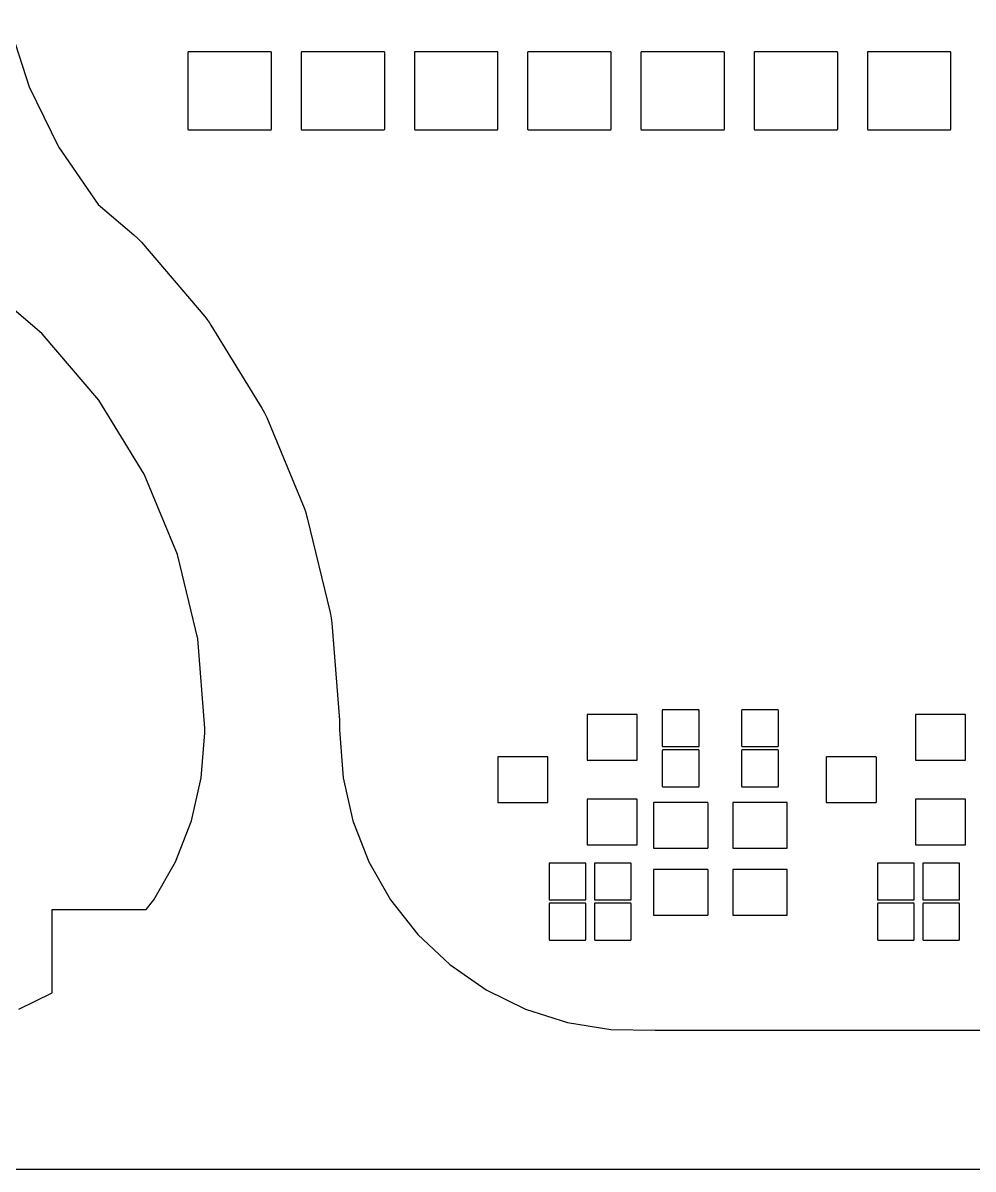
# Model space of a CAD drawing. Header units: inches. Extents: x -0.5 to 10, y -2.4 to 3.9.
# Drawn here: x 1.639 to 2.478, y -0.004 to 1.008 of the extents above; entities that cross this region are included whole.
import ezdxf

# ---------------------------------------------------------------- set-up
doc = ezdxf.new("R2010")
doc.units = ezdxf.units.IN

msp = doc.modelspace()

# ---------------------------------------------------------------- linework, layer by layer
for points in [[(1.626406, 1.007961), (1.644549, 0.951652), (1.670646, 0.898553), (1.705575, 0.847689), (1.737076, 0.820784), (1.737085, 0.820776), (1.737091, 0.820771), (1.740496, 0.817623), (1.74051, 0.81761), (1.740523, 0.817596), (1.743671, 0.814191), (1.743676, 0.814185), (1.743684, 0.814176), (1.799633, 0.748669), (1.799642, 0.748658), (1.799645, 0.748654), (1.802515, 0.745012), (1.802529, 0.744995), (1.802539, 0.744981), (1.805114, 0.741125), (1.805121, 0.741116), (1.805125, 0.741109), (1.850137, 0.667656), (1.850142, 0.667648), (1.850147, 0.667639), (1.852413, 0.663593), (1.852424, 0.663573), (1.852431, 0.663558), (1.854372, 0.659348), (1.854377, 0.659335), (1.85438, 0.65933), (1.887347, 0.579739), (1.887353, 0.579725), (1.887354, 0.579721), (1.888959, 0.575371), (1.888966, 0.57535), (1.888971, 0.575334), (1.89023, 0.570871), (1.890232, 0.570863), (1.890235, 0.570852), (1.910346, 0.487084), (1.910349, 0.487068), (1.91035, 0.487065), (1.911254, 0.482518), (1.911258, 0.482496), (1.91126, 0.482479), (1.911805, 0.477874), (1.911806, 0.477865), (1.911807, 0.477855), (1.918566, 0.391972), (1.918568, 0.391948), (1.918567, 0.391897), (1.91856, 0.391847), (1.91855, 0.391799), (1.918534, 0.391753), (1.918532, 0.391748), (1.918749, 0.387325), (1.91875, 0.38731), (1.91875, 0.3873), (1.91875, 0.383455), (1.921895, 0.341143), (1.930473, 0.303237), (1.94456, 0.267016), (1.963846, 0.233276), (1.987908, 0.202757), (2.016218, 0.17613), (2.048152, 0.15398), (2.08301, 0.136795), (2.120025, 0.124951), (2.158387, 0.118708), (2.197447, 0.1182), (2.605681, 0.1182)], [(1.635544, 0.136819), (1.6648, 0.151251), (1.6648, 0.22435), (1.664801, 0.224375), (1.664806, 0.224424), (1.664815, 0.224472), (1.664829, 0.224519), (1.664848, 0.224564), (1.664871, 0.224607), (1.664899, 0.224648), (1.66493, 0.224686), (1.664964, 0.22472), (1.665002, 0.224751), (1.665043, 0.224779), (1.665086, 0.224802), (1.665131, 0.224821), (1.665178, 0.224835), (1.665226, 0.224844), (1.665275, 0.224849), (1.6653, 0.22485), (1.748006, 0.22485), (1.754668, 0.233302), (1.773948, 0.267038), (1.788029, 0.303252), (1.796618, 0.341213), (1.79965, 0.380866), (1.79965, 0.38496), (1.793442, 0.463838), (1.775519, 0.538491), (1.746139, 0.609422), (1.706024, 0.674883), (1.656163, 0.733263), (1.597783, 0.783124)], [(0, -0.00445), (4.8032, -0.00445)]]:
    msp.add_lwpolyline(points)
for points in [[(1.785275, 0.913651), (1.785275, 0.913651), (1.7853, 0.91365), (1.8581, 0.91365), (1.858125, 0.913651), (1.858174, 0.913656), (1.858222, 0.913665), (1.858269, 0.913679), (1.858314, 0.913698), (1.858357, 0.913721), (1.858398, 0.913749), (1.858436, 0.91378), (1.85847, 0.913814), (1.858501, 0.913852), (1.858529, 0.913893), (1.858552, 0.913936), (1.858571, 0.913981), (1.858585, 0.914028), (1.858594, 0.914076), (1.858599, 0.914125), (1.8586, 0.91415), (1.8586, 0.98185), (1.858599, 0.981875), (1.858594, 0.981924), (1.858585, 0.981972), (1.858571, 0.982019), (1.858552, 0.982064), (1.858529, 0.982107), (1.858501, 0.982148), (1.85847, 0.982186), (1.858436, 0.98222), (1.858398, 0.982251), (1.858357, 0.982279), (1.858314, 0.982302), (1.858269, 0.982321), (1.858222, 0.982335), (1.858174, 0.982344), (1.858125, 0.982349), (1.8581, 0.98235), (1.7853, 0.98235), (1.785275, 0.982349), (1.785226, 0.982344), (1.785178, 0.982335), (1.785131, 0.982321), (1.785086, 0.982302), (1.785043, 0.982279), (1.785002, 0.982251), (1.784964, 0.98222), (1.78493, 0.982186), (1.784899, 0.982148), (1.784871, 0.982107), (1.784848, 0.982064), (1.784829, 0.982019), (1.784815, 0.981972), (1.784806, 0.981924), (1.784801, 0.981875), (1.7848, 0.98185), (1.7848, 0.91415), (1.784801, 0.914125), (1.784806, 0.914076), (1.784815, 0.914028), (1.784829, 0.913981), (1.784848, 0.913936), (1.784871, 0.913893), (1.784899, 0.913852), (1.78493, 0.913814), (1.784964, 0.91378), (1.785002, 0.913749), (1.785043, 0.913721), (1.785086, 0.913698), (1.785131, 0.913679), (1.785178, 0.913665), (1.785226, 0.913656)], [(1.885275, 0.913651), (1.885275, 0.913651), (1.8853, 0.91365), (1.9581, 0.91365), (1.958125, 0.913651), (1.958174, 0.913656), (1.958222, 0.913665), (1.958269, 0.913679), (1.958314, 0.913698), (1.958357, 0.913721), (1.958398, 0.913749), (1.958436, 0.91378), (1.95847, 0.913814), (1.958501, 0.913852), (1.958529, 0.913893), (1.958552, 0.913936), (1.958571, 0.913981), (1.958585, 0.914028), (1.958594, 0.914076), (1.958599, 0.914125), (1.9586, 0.91415), (1.9586, 0.98185), (1.958599, 0.981875), (1.958594, 0.981924), (1.958585, 0.981972), (1.958571, 0.982019), (1.958552, 0.982064), (1.958529, 0.982107), (1.958501, 0.982148), (1.95847, 0.982186), (1.958436, 0.98222), (1.958398, 0.982251), (1.958357, 0.982279), (1.958314, 0.982302), (1.958269, 0.982321), (1.958222, 0.982335), (1.958174, 0.982344), (1.958125, 0.982349), (1.9581, 0.98235), (1.8853, 0.98235), (1.885275, 0.982349), (1.885226, 0.982344), (1.885178, 0.982335), (1.885131, 0.982321), (1.885086, 0.982302), (1.885043, 0.982279), (1.885002, 0.982251), (1.884964, 0.98222), (1.88493, 0.982186), (1.884899, 0.982148), (1.884871, 0.982107), (1.884848, 0.982064), (1.884829, 0.982019), (1.884815, 0.981972), (1.884806, 0.981924), (1.884801, 0.981875), (1.8848, 0.98185), (1.8848, 0.91415), (1.884801, 0.914125), (1.884806, 0.914076), (1.884815, 0.914028), (1.884829, 0.913981), (1.884848, 0.913936), (1.884871, 0.913893), (1.884899, 0.913852), (1.88493, 0.913814), (1.884964, 0.91378), (1.885002, 0.913749), (1.885043, 0.913721), (1.885086, 0.913698), (1.885131, 0.913679), (1.885178, 0.913665), (1.885226, 0.913656)], [(1.985275, 0.913651), (1.985275, 0.913651), (1.9853, 0.91365), (2.0581, 0.91365), (2.058125, 0.913651), (2.058174, 0.913656), (2.058222, 0.913665), (2.058269, 0.913679), (2.058314, 0.913698), (2.058357, 0.913721), (2.058398, 0.913749), (2.058436, 0.91378), (2.05847, 0.913814), (2.058501, 0.913852), (2.058529, 0.913893), (2.058552, 0.913936), (2.058571, 0.913981), (2.058585, 0.914028), (2.058594, 0.914076), (2.058599, 0.914125), (2.0586, 0.91415), (2.0586, 0.98185), (2.058599, 0.981875), (2.058594, 0.981924), (2.058585, 0.981972), (2.058571, 0.982019), (2.058552, 0.982064), (2.058529, 0.982107), (2.058501, 0.982148), (2.05847, 0.982186), (2.058436, 0.98222), (2.058398, 0.982251), (2.058357, 0.982279), (2.058314, 0.982302), (2.058269, 0.982321), (2.058222, 0.982335), (2.058174, 0.982344), (2.058125, 0.982349), (2.0581, 0.98235), (1.9853, 0.98235), (1.985275, 0.982349), (1.985226, 0.982344), (1.985178, 0.982335), (1.985131, 0.982321), (1.985086, 0.982302), (1.985043, 0.982279), (1.985002, 0.982251), (1.984964, 0.98222), (1.98493, 0.982186), (1.984899, 0.982148), (1.984871, 0.982107), (1.984848, 0.982064), (1.984829, 0.982019), (1.984815, 0.981972), (1.984806, 0.981924), (1.984801, 0.981875), (1.9848, 0.98185), (1.9848, 0.91415), (1.984801, 0.914125), (1.984806, 0.914076), (1.984815, 0.914028), (1.984829, 0.913981), (1.984848, 0.913936), (1.984871, 0.913893), (1.984899, 0.913852), (1.98493, 0.913814), (1.984964, 0.91378), (1.985002, 0.913749), (1.985043, 0.913721), (1.985086, 0.913698), (1.985131, 0.913679), (1.985178, 0.913665), (1.985226, 0.913656)], [(2.085275, 0.913651), (2.085275, 0.913651), (2.0853, 0.91365), (2.1581, 0.91365), (2.158125, 0.913651), (2.158174, 0.913656), (2.158222, 0.913665), (2.158269, 0.913679), (2.158314, 0.913698), (2.158357, 0.913721), (2.158398, 0.913749), (2.158436, 0.91378), (2.15847, 0.913814), (2.158501, 0.913852), (2.158529, 0.913893), (2.158552, 0.913936), (2.158571, 0.913981), (2.158585, 0.914028), (2.158594, 0.914076), (2.158599, 0.914125), (2.1586, 0.91415), (2.1586, 0.98185), (2.158599, 0.981875), (2.158594, 0.981924), (2.158585, 0.981972), (2.158571, 0.982019), (2.158552, 0.982064), (2.158529, 0.982107), (2.158501, 0.982148), (2.15847, 0.982186), (2.158436, 0.98222), (2.158398, 0.982251), (2.158357, 0.982279), (2.158314, 0.982302), (2.158269, 0.982321), (2.158222, 0.982335), (2.158174, 0.982344), (2.158125, 0.982349), (2.1581, 0.98235), (2.0853, 0.98235), (2.085275, 0.982349), (2.085226, 0.982344), (2.085178, 0.982335), (2.085131, 0.982321), (2.085086, 0.982302), (2.085043, 0.982279), (2.085002, 0.982251), (2.084964, 0.98222), (2.08493, 0.982186), (2.084899, 0.982148), (2.084871, 0.982107), (2.084848, 0.982064), (2.084829, 0.982019), (2.084815, 0.981972), (2.084806, 0.981924), (2.084801, 0.981875), (2.0848, 0.98185), (2.0848, 0.91415), (2.084801, 0.914125), (2.084806, 0.914076), (2.084815, 0.914028), (2.084829, 0.913981), (2.084848, 0.913936), (2.084871, 0.913893), (2.084899, 0.913852), (2.08493, 0.913814), (2.084964, 0.91378), (2.085002, 0.913749), (2.085043, 0.913721), (2.085086, 0.913698), (2.085131, 0.913679), (2.085178, 0.913665), (2.085226, 0.913656)], [(2.185275, 0.913651), (2.185275, 0.913651), (2.1853, 0.91365), (2.2581, 0.91365), (2.258125, 0.913651), (2.258174, 0.913656), (2.258222, 0.913665), (2.258269, 0.913679), (2.258314, 0.913698), (2.258357, 0.913721), (2.258398, 0.913749), (2.258436, 0.91378), (2.25847, 0.913814), (2.258501, 0.913852), (2.258529, 0.913893), (2.258552, 0.913936), (2.258571, 0.913981), (2.258585, 0.914028), (2.258594, 0.914076), (2.258599, 0.914125), (2.2586, 0.91415), (2.2586, 0.98185), (2.258599, 0.981875), (2.258594, 0.981924), (2.258585, 0.981972), (2.258571, 0.982019), (2.258552, 0.982064), (2.258529, 0.982107), (2.258501, 0.982148), (2.25847, 0.982186), (2.258436, 0.98222), (2.258398, 0.982251), (2.258357, 0.982279), (2.258314, 0.982302), (2.258269, 0.982321), (2.258222, 0.982335), (2.258174, 0.982344), (2.258125, 0.982349), (2.2581, 0.98235), (2.1853, 0.98235), (2.185275, 0.982349), (2.185226, 0.982344), (2.185178, 0.982335), (2.185131, 0.982321), (2.185086, 0.982302), (2.185043, 0.982279), (2.185002, 0.982251), (2.184964, 0.98222), (2.18493, 0.982186), (2.184899, 0.982148), (2.184871, 0.982107), (2.184848, 0.982064), (2.184829, 0.982019), (2.184815, 0.981972), (2.184806, 0.981924), (2.184801, 0.981875), (2.1848, 0.98185), (2.1848, 0.91415), (2.184801, 0.914125), (2.184806, 0.914076), (2.184815, 0.914028), (2.184829, 0.913981), (2.184848, 0.913936), (2.184871, 0.913893), (2.184899, 0.913852), (2.18493, 0.913814), (2.184964, 0.91378), (2.185002, 0.913749), (2.185043, 0.913721), (2.185086, 0.913698), (2.185131, 0.913679), (2.185178, 0.913665), (2.185226, 0.913656)], [(2.285275, 0.913651), (2.285275, 0.913651), (2.2853, 0.91365), (2.3581, 0.91365), (2.358125, 0.913651), (2.358174, 0.913656), (2.358222, 0.913665), (2.358269, 0.913679), (2.358314, 0.913698), (2.358357, 0.913721), (2.358398, 0.913749), (2.358436, 0.91378), (2.35847, 0.913814), (2.358501, 0.913852), (2.358529, 0.913893), (2.358552, 0.913936), (2.358571, 0.913981), (2.358585, 0.914028), (2.358594, 0.914076), (2.358599, 0.914125), (2.3586, 0.91415), (2.3586, 0.98185), (2.358599, 0.981875), (2.358594, 0.981924), (2.358585, 0.981972), (2.358571, 0.982019), (2.358552, 0.982064), (2.358529, 0.982107), (2.358501, 0.982148), (2.35847, 0.982186), (2.358436, 0.98222), (2.358398, 0.982251), (2.358357, 0.982279), (2.358314, 0.982302), (2.358269, 0.982321), (2.358222, 0.982335), (2.358174, 0.982344), (2.358125, 0.982349), (2.3581, 0.98235), (2.2853, 0.98235), (2.285275, 0.982349), (2.285226, 0.982344), (2.285178, 0.982335), (2.285131, 0.982321), (2.285086, 0.982302), (2.285043, 0.982279), (2.285002, 0.982251), (2.284964, 0.98222), (2.28493, 0.982186), (2.284899, 0.982148), (2.284871, 0.982107), (2.284848, 0.982064), (2.284829, 0.982019), (2.284815, 0.981972), (2.284806, 0.981924), (2.284801, 0.981875), (2.2848, 0.98185), (2.2848, 0.91415), (2.284801, 0.914125), (2.284806, 0.914076), (2.284815, 0.914028), (2.284829, 0.913981), (2.284848, 0.913936), (2.284871, 0.913893), (2.284899, 0.913852), (2.28493, 0.913814), (2.284964, 0.91378), (2.285002, 0.913749), (2.285043, 0.913721), (2.285086, 0.913698), (2.285131, 0.913679), (2.285178, 0.913665), (2.285226, 0.913656)], [(2.385275, 0.913651), (2.385275, 0.913651), (2.3853, 0.91365), (2.4581, 0.91365), (2.458125, 0.913651), (2.458174, 0.913656), (2.458222, 0.913665), (2.458269, 0.913679), (2.458314, 0.913698), (2.458357, 0.913721), (2.458398, 0.913749), (2.458436, 0.91378), (2.45847, 0.913814), (2.458501, 0.913852), (2.458529, 0.913893), (2.458552, 0.913936), (2.458571, 0.913981), (2.458585, 0.914028), (2.458594, 0.914076), (2.458599, 0.914125), (2.4586, 0.91415), (2.4586, 0.98185), (2.458599, 0.981875), (2.458594, 0.981924), (2.458585, 0.981972), (2.458571, 0.982019), (2.458552, 0.982064), (2.458529, 0.982107), (2.458501, 0.982148), (2.45847, 0.982186), (2.458436, 0.98222), (2.458398, 0.982251), (2.458357, 0.982279), (2.458314, 0.982302), (2.458269, 0.982321), (2.458222, 0.982335), (2.458174, 0.982344), (2.458125, 0.982349), (2.4581, 0.98235), (2.3853, 0.98235), (2.385275, 0.982349), (2.385226, 0.982344), (2.385178, 0.982335), (2.385131, 0.982321), (2.385086, 0.982302), (2.385043, 0.982279), (2.385002, 0.982251), (2.384964, 0.98222), (2.38493, 0.982186), (2.384899, 0.982148), (2.384871, 0.982107), (2.384848, 0.982064), (2.384829, 0.982019), (2.384815, 0.981972), (2.384806, 0.981924), (2.384801, 0.981875), (2.3848, 0.98185), (2.3848, 0.91415), (2.384801, 0.914125), (2.384806, 0.914076), (2.384815, 0.914028), (2.384829, 0.913981), (2.384848, 0.913936), (2.384871, 0.913893), (2.384899, 0.913852), (2.38493, 0.913814), (2.384964, 0.91378), (2.385002, 0.913749), (2.385043, 0.913721), (2.385086, 0.913698), (2.385131, 0.913679), (2.385178, 0.913665), (2.385226, 0.913656)], [(2.137725, 0.356701), (2.137725, 0.356701), (2.13775, 0.3567), (2.18105, 0.3567), (2.181075, 0.356701), (2.181124, 0.356706), (2.181172, 0.356715), (2.181219, 0.356729), (2.181264, 0.356748), (2.181307, 0.356771), (2.181348, 0.356799), (2.181386, 0.35683), (2.18142, 0.356864), (2.181451, 0.356902), (2.181479, 0.356943), (2.181502, 0.356986), (2.181521, 0.357031), (2.181535, 0.357078), (2.181544, 0.357126), (2.181549, 0.357175), (2.18155, 0.3572), (2.18155, 0.3966), (2.181549, 0.396625), (2.181544, 0.396674), (2.181535, 0.396722), (2.181521, 0.396769), (2.181502, 0.396814), (2.181479, 0.396857), (2.181451, 0.396898), (2.18142, 0.396936), (2.181386, 0.39697), (2.181348, 0.397001), (2.181307, 0.397029), (2.181264, 0.397052), (2.181219, 0.397071), (2.181172, 0.397085), (2.181124, 0.397094), (2.181075, 0.397099), (2.18105, 0.3971), (2.13775, 0.3971), (2.137725, 0.397099), (2.137676, 0.397094), (2.137628, 0.397085), (2.137581, 0.397071), (2.137536, 0.397052), (2.137493, 0.397029), (2.137452, 0.397001), (2.137414, 0.39697), (2.13738, 0.396936), (2.137349, 0.396898), (2.137321, 0.396857), (2.137298, 0.396814), (2.137279, 0.396769), (2.137265, 0.396722), (2.137256, 0.396674), (2.137251, 0.396625), (2.13725, 0.3966), (2.13725, 0.3572), (2.137251, 0.357175), (2.137256, 0.357126), (2.137265, 0.357078), (2.137279, 0.357031), (2.137298, 0.356986), (2.137321, 0.356943), (2.137349, 0.356902), (2.13738, 0.356864), (2.137414, 0.35683), (2.137452, 0.356799), (2.137493, 0.356771), (2.137536, 0.356748), (2.137581, 0.356729), (2.137628, 0.356715), (2.137676, 0.356706)], [(2.204225, 0.368751), (2.204225, 0.368751), (2.20425, 0.36875), (2.23575, 0.36875), (2.235775, 0.368751), (2.235824, 0.368756), (2.235872, 0.368765), (2.235919, 0.368779), (2.235964, 0.368798), (2.236007, 0.368821), (2.236048, 0.368849), (2.236086, 0.36888), (2.23612, 0.368914), (2.236151, 0.368952), (2.236179, 0.368993), (2.236202, 0.369036), (2.236221, 0.369081), (2.236235, 0.369128), (2.236244, 0.369176), (2.236249, 0.369225), (2.23625, 0.36925), (2.23625, 0.40075), (2.236249, 0.400775), (2.236244, 0.400824), (2.236235, 0.400872), (2.236221, 0.400919), (2.236202, 0.400964), (2.236179, 0.401007), (2.236151, 0.401048), (2.23612, 0.401086), (2.236086, 0.40112), (2.236048, 0.401151), (2.236007, 0.401179), (2.235964, 0.401202), (2.235919, 0.401221), (2.235872, 0.401235), (2.235824, 0.401244), (2.235775, 0.401249), (2.23575, 0.40125), (2.20425, 0.40125), (2.204225, 0.401249), (2.204176, 0.401244), (2.204128, 0.401235), (2.204081, 0.401221), (2.204036, 0.401202), (2.203993, 0.401179), (2.203952, 0.401151), (2.203914, 0.40112), (2.20388, 0.401086), (2.203849, 0.401048), (2.203821, 0.401007), (2.203798, 0.400964), (2.203779, 0.400919), (2.203765, 0.400872), (2.203756, 0.400824), (2.203751, 0.400775), (2.20375, 0.40075), (2.20375, 0.36925), (2.203751, 0.369225), (2.203756, 0.369176), (2.203765, 0.369128), (2.203779, 0.369081), (2.203798, 0.369036), (2.203821, 0.368993), (2.203849, 0.368952), (2.20388, 0.368914), (2.203914, 0.36888), (2.203952, 0.368849), (2.203993, 0.368821), (2.204036, 0.368798), (2.204081, 0.368779), (2.204128, 0.368765), (2.204176, 0.368756)], [(2.274225, 0.368751), (2.274225, 0.368751), (2.27425, 0.36875), (2.30575, 0.36875), (2.305775, 0.368751), (2.305824, 0.368756), (2.305872, 0.368765), (2.305919, 0.368779), (2.305964, 0.368798), (2.306007, 0.368821), (2.306048, 0.368849), (2.306086, 0.36888), (2.30612, 0.368914), (2.306151, 0.368952), (2.306179, 0.368993), (2.306202, 0.369036), (2.306221, 0.369081), (2.306235, 0.369128), (2.306244, 0.369176), (2.306249, 0.369225), (2.30625, 0.36925), (2.30625, 0.40075), (2.306249, 0.400775), (2.306244, 0.400824), (2.306235, 0.400872), (2.306221, 0.400919), (2.306202, 0.400964), (2.306179, 0.401007), (2.306151, 0.401048), (2.30612, 0.401086), (2.306086, 0.40112), (2.306048, 0.401151), (2.306007, 0.401179), (2.305964, 0.401202), (2.305919, 0.401221), (2.305872, 0.401235), (2.305824, 0.401244), (2.305775, 0.401249), (2.30575, 0.40125), (2.27425, 0.40125), (2.274225, 0.401249), (2.274176, 0.401244), (2.274128, 0.401235), (2.274081, 0.401221), (2.274036, 0.401202), (2.273993, 0.401179), (2.273952, 0.401151), (2.273914, 0.40112), (2.27388, 0.401086), (2.273849, 0.401048), (2.273821, 0.401007), (2.273798, 0.400964), (2.273779, 0.400919), (2.273765, 0.400872), (2.273756, 0.400824), (2.273751, 0.400775), (2.27375, 0.40075), (2.27375, 0.36925), (2.273751, 0.369225), (2.273756, 0.369176), (2.273765, 0.369128), (2.273779, 0.369081), (2.273798, 0.369036), (2.273821, 0.368993), (2.273849, 0.368952), (2.27388, 0.368914), (2.273914, 0.36888), (2.273952, 0.368849), (2.273993, 0.368821), (2.274036, 0.368798), (2.274081, 0.368779), (2.274128, 0.368765), (2.274176, 0.368756)], [(2.427251, 0.396625), (2.427251, 0.396625), (2.42725, 0.3966), (2.42725, 0.3572), (2.427251, 0.357175), (2.427256, 0.357126), (2.427265, 0.357078), (2.427279, 0.357031), (2.427298, 0.356986), (2.427321, 0.356943), (2.427349, 0.356902), (2.42738, 0.356864), (2.427414, 0.35683), (2.427452, 0.356799), (2.427493, 0.356771), (2.427536, 0.356748), (2.427581, 0.356729), (2.427628, 0.356715), (2.427676, 0.356706), (2.427725, 0.356701), (2.42775, 0.3567), (2.47105, 0.3567), (2.471075, 0.356701), (2.471124, 0.356706), (2.471172, 0.356715), (2.471219, 0.356729), (2.471264, 0.356748), (2.471307, 0.356771), (2.471348, 0.356799), (2.471386, 0.35683), (2.47142, 0.356864), (2.471451, 0.356902), (2.471479, 0.356943), (2.471502, 0.356986), (2.471521, 0.357031), (2.471535, 0.357078), (2.471544, 0.357126), (2.471549, 0.357175), (2.47155, 0.3572), (2.47155, 0.3966), (2.471549, 0.396625), (2.471544, 0.396674), (2.471535, 0.396722), (2.471521, 0.396769), (2.471502, 0.396814), (2.471479, 0.396857), (2.471451, 0.396898), (2.47142, 0.396936), (2.471386, 0.39697), (2.471348, 0.397001), (2.471307, 0.397029), (2.471264, 0.397052), (2.471219, 0.397071), (2.471172, 0.397085), (2.471124, 0.397094), (2.471075, 0.397099), (2.47105, 0.3971), (2.42775, 0.3971), (2.427725, 0.397099), (2.427676, 0.397094), (2.427628, 0.397085), (2.427581, 0.397071), (2.427536, 0.397052), (2.427493, 0.397029), (2.427452, 0.397001), (2.427414, 0.39697), (2.42738, 0.396936), (2.427349, 0.396898), (2.427321, 0.396857), (2.427298, 0.396814), (2.427279, 0.396769), (2.427265, 0.396722), (2.427256, 0.396674)], [(2.204225, 0.333251), (2.204225, 0.333251), (2.20425, 0.33325), (2.23575, 0.33325), (2.235775, 0.333251), (2.235824, 0.333256), (2.235872, 0.333265), (2.235919, 0.333279), (2.235964, 0.333298), (2.236007, 0.333321), (2.236048, 0.333349), (2.236086, 0.33338), (2.23612, 0.333414), (2.236151, 0.333452), (2.236179, 0.333493), (2.236202, 0.333536), (2.236221, 0.333581), (2.236235, 0.333628), (2.236244, 0.333676), (2.236249, 0.333725), (2.23625, 0.33375), (2.23625, 0.36525), (2.236249, 0.365275), (2.236244, 0.365324), (2.236235, 0.365372), (2.236221, 0.365419), (2.236202, 0.365464), (2.236179, 0.365507), (2.236151, 0.365548), (2.23612, 0.365586), (2.236086, 0.36562), (2.236048, 0.365651), (2.236007, 0.365679), (2.235964, 0.365702), (2.235919, 0.365721), (2.235872, 0.365735), (2.235824, 0.365744), (2.235775, 0.365749), (2.23575, 0.36575), (2.20425, 0.36575), (2.204225, 0.365749), (2.204176, 0.365744), (2.204128, 0.365735), (2.204081, 0.365721), (2.204036, 0.365702), (2.203993, 0.365679), (2.203952, 0.365651), (2.203914, 0.36562), (2.20388, 0.365586), (2.203849, 0.365548), (2.203821, 0.365507), (2.203798, 0.365464), (2.203779, 0.365419), (2.203765, 0.365372), (2.203756, 0.365324), (2.203751, 0.365275), (2.20375, 0.36525), (2.20375, 0.33375), (2.203751, 0.333725), (2.203756, 0.333676), (2.203765, 0.333628), (2.203779, 0.333581), (2.203798, 0.333536), (2.203821, 0.333493), (2.203849, 0.333452), (2.20388, 0.333414), (2.203914, 0.33338), (2.203952, 0.333349), (2.203993, 0.333321), (2.204036, 0.333298), (2.204081, 0.333279), (2.204128, 0.333265), (2.204176, 0.333256)], [(2.274225, 0.333251), (2.274225, 0.333251), (2.27425, 0.33325), (2.30575, 0.33325), (2.305775, 0.333251), (2.305824, 0.333256), (2.305872, 0.333265), (2.305919, 0.333279), (2.305964, 0.333298), (2.306007, 0.333321), (2.306048, 0.333349), (2.306086, 0.33338), (2.30612, 0.333414), (2.306151, 0.333452), (2.306179, 0.333493), (2.306202, 0.333536), (2.306221, 0.333581), (2.306235, 0.333628), (2.306244, 0.333676), (2.306249, 0.333725), (2.30625, 0.33375), (2.30625, 0.36525), (2.306249, 0.365275), (2.306244, 0.365324), (2.306235, 0.365372), (2.306221, 0.365419), (2.306202, 0.365464), (2.306179, 0.365507), (2.306151, 0.365548), (2.30612, 0.365586), (2.306086, 0.36562), (2.306048, 0.365651), (2.306007, 0.365679), (2.305964, 0.365702), (2.305919, 0.365721), (2.305872, 0.365735), (2.305824, 0.365744), (2.305775, 0.365749), (2.30575, 0.36575), (2.27425, 0.36575), (2.274225, 0.365749), (2.274176, 0.365744), (2.274128, 0.365735), (2.274081, 0.365721), (2.274036, 0.365702), (2.273993, 0.365679), (2.273952, 0.365651), (2.273914, 0.36562), (2.27388, 0.365586), (2.273849, 0.365548), (2.273821, 0.365507), (2.273798, 0.365464), (2.273779, 0.365419), (2.273765, 0.365372), (2.273756, 0.365324), (2.273751, 0.365275), (2.27375, 0.36525), (2.27375, 0.33375), (2.273751, 0.333725), (2.273756, 0.333676), (2.273765, 0.333628), (2.273779, 0.333581), (2.273798, 0.333536), (2.273821, 0.333493), (2.273849, 0.333452), (2.27388, 0.333414), (2.273914, 0.33338), (2.273952, 0.333349), (2.273993, 0.333321), (2.274036, 0.333298), (2.274081, 0.333279), (2.274128, 0.333265), (2.274176, 0.333256)], [(2.058925, 0.319301), (2.058925, 0.319301), (2.05895, 0.3193), (2.10225, 0.3193), (2.102275, 0.319301), (2.102324, 0.319306), (2.102372, 0.319315), (2.102419, 0.319329), (2.102464, 0.319348), (2.102507, 0.319371), (2.102548, 0.319399), (2.102586, 0.31943), (2.10262, 0.319464), (2.102651, 0.319502), (2.102679, 0.319543), (2.102702, 0.319586), (2.102721, 0.319631), (2.102735, 0.319678), (2.102744, 0.319726), (2.102749, 0.319775), (2.10275, 0.3198), (2.10275, 0.3592), (2.102749, 0.359225), (2.102744, 0.359274), (2.102735, 0.359322), (2.102721, 0.359369), (2.102702, 0.359414), (2.102679, 0.359457), (2.102651, 0.359498), (2.10262, 0.359536), (2.102586, 0.35957), (2.102548, 0.359601), (2.102507, 0.359629), (2.102464, 0.359652), (2.102419, 0.359671), (2.102372, 0.359685), (2.102324, 0.359694), (2.102275, 0.359699), (2.10225, 0.3597), (2.05895, 0.3597), (2.058925, 0.359699), (2.058876, 0.359694), (2.058828, 0.359685), (2.058781, 0.359671), (2.058736, 0.359652), (2.058693, 0.359629), (2.058652, 0.359601), (2.058614, 0.35957), (2.05858, 0.359536), (2.058549, 0.359498), (2.058521, 0.359457), (2.058498, 0.359414), (2.058479, 0.359369), (2.058465, 0.359322), (2.058456, 0.359274), (2.058451, 0.359225), (2.05845, 0.3592), (2.05845, 0.3198), (2.058451, 0.319775), (2.058456, 0.319726), (2.058465, 0.319678), (2.058479, 0.319631), (2.058498, 0.319586), (2.058521, 0.319543), (2.058549, 0.319502), (2.05858, 0.319464), (2.058614, 0.31943), (2.058652, 0.319399), (2.058693, 0.319371), (2.058736, 0.319348), (2.058781, 0.319329), (2.058828, 0.319315), (2.058876, 0.319306)], [(2.348925, 0.319301), (2.348925, 0.319301), (2.34895, 0.3193), (2.39225, 0.3193), (2.392275, 0.319301), (2.392324, 0.319306), (2.392372, 0.319315), (2.392419, 0.319329), (2.392464, 0.319348), (2.392507, 0.319371), (2.392548, 0.319399), (2.392586, 0.31943), (2.39262, 0.319464), (2.392651, 0.319502), (2.392679, 0.319543), (2.392702, 0.319586), (2.392721, 0.319631), (2.392735, 0.319678), (2.392744, 0.319726), (2.392749, 0.319775), (2.39275, 0.3198), (2.39275, 0.3592), (2.392749, 0.359225), (2.392744, 0.359274), (2.392735, 0.359322), (2.392721, 0.359369), (2.392702, 0.359414), (2.392679, 0.359457), (2.392651, 0.359498), (2.39262, 0.359536), (2.392586, 0.35957), (2.392548, 0.359601), (2.392507, 0.359629), (2.392464, 0.359652), (2.392419, 0.359671), (2.392372, 0.359685), (2.392324, 0.359694), (2.392275, 0.359699), (2.39225, 0.3597), (2.34895, 0.3597), (2.348925, 0.359699), (2.348876, 0.359694), (2.348828, 0.359685), (2.348781, 0.359671), (2.348736, 0.359652), (2.348693, 0.359629), (2.348652, 0.359601), (2.348614, 0.35957), (2.34858, 0.359536), (2.348549, 0.359498), (2.348521, 0.359457), (2.348498, 0.359414), (2.348479, 0.359369), (2.348465, 0.359322), (2.348456, 0.359274), (2.348451, 0.359225), (2.34845, 0.3592), (2.34845, 0.3198), (2.348451, 0.319775), (2.348456, 0.319726), (2.348465, 0.319678), (2.348479, 0.319631), (2.348498, 0.319586), (2.348521, 0.319543), (2.348549, 0.319502), (2.34858, 0.319464), (2.348614, 0.31943), (2.348652, 0.319399), (2.348693, 0.319371), (2.348736, 0.319348), (2.348781, 0.319329), (2.348828, 0.319315), (2.348876, 0.319306)], [(2.137725, 0.281901), (2.137725, 0.281901), (2.13775, 0.2819), (2.18105, 0.2819), (2.181075, 0.281901), (2.181124, 0.281906), (2.181172, 0.281915), (2.181219, 0.281929), (2.181264, 0.281948), (2.181307, 0.281971), (2.181348, 0.281999), (2.181386, 0.28203), (2.18142, 0.282064), (2.181451, 0.282102), (2.181479, 0.282143), (2.181502, 0.282186), (2.181521, 0.282231), (2.181535, 0.282278), (2.181544, 0.282326), (2.181549, 0.282375), (2.18155, 0.2824), (2.18155, 0.3218), (2.181549, 0.321825), (2.181544, 0.321874), (2.181535, 0.321922), (2.181521, 0.321969), (2.181502, 0.322014), (2.181479, 0.322057), (2.181451, 0.322098), (2.18142, 0.322136), (2.181386, 0.32217), (2.181348, 0.322201), (2.181307, 0.322229), (2.181264, 0.322252), (2.181219, 0.322271), (2.181172, 0.322285), (2.181124, 0.322294), (2.181075, 0.322299), (2.18105, 0.3223), (2.13775, 0.3223), (2.137725, 0.322299), (2.137676, 0.322294), (2.137628, 0.322285), (2.137581, 0.322271), (2.137536, 0.322252), (2.137493, 0.322229), (2.137452, 0.322201), (2.137414, 0.32217), (2.13738, 0.322136), (2.137349, 0.322098), (2.137321, 0.322057), (2.137298, 0.322014), (2.137279, 0.321969), (2.137265, 0.321922), (2.137256, 0.321874), (2.137251, 0.321825), (2.13725, 0.3218), (2.13725, 0.2824), (2.137251, 0.282375), (2.137256, 0.282326), (2.137265, 0.282278), (2.137279, 0.282231), (2.137298, 0.282186), (2.137321, 0.282143), (2.137349, 0.282102), (2.13738, 0.282064), (2.137414, 0.28203), (2.137452, 0.281999), (2.137493, 0.281971), (2.137536, 0.281948), (2.137581, 0.281929), (2.137628, 0.281915), (2.137676, 0.281906)], [(2.196375, 0.278901), (2.196375, 0.278901), (2.1964, 0.2789), (2.2436, 0.2789), (2.243625, 0.278901), (2.243674, 0.278906), (2.243722, 0.278915), (2.243769, 0.278929), (2.243814, 0.278948), (2.243857, 0.278971), (2.243898, 0.278999), (2.243936, 0.27903), (2.24397, 0.279064), (2.244001, 0.279102), (2.244029, 0.279143), (2.244052, 0.279186), (2.244071, 0.279231), (2.244085, 0.279278), (2.244094, 0.279326), (2.244099, 0.279375), (2.2441, 0.2794), (2.2441, 0.3188), (2.244099, 0.318825), (2.244094, 0.318874), (2.244085, 0.318922), (2.244071, 0.318969), (2.244052, 0.319014), (2.244029, 0.319057), (2.244001, 0.319098), (2.24397, 0.319136), (2.243936, 0.31917), (2.243898, 0.319201), (2.243857, 0.319229), (2.243814, 0.319252), (2.243769, 0.319271), (2.243722, 0.319285), (2.243674, 0.319294), (2.243625, 0.319299), (2.2436, 0.3193), (2.1964, 0.3193), (2.196375, 0.319299), (2.196326, 0.319294), (2.196278, 0.319285), (2.196231, 0.319271), (2.196186, 0.319252), (2.196143, 0.319229), (2.196102, 0.319201), (2.196064, 0.31917), (2.19603, 0.319136), (2.195999, 0.319098), (2.195971, 0.319057), (2.195948, 0.319014), (2.195929, 0.318969), (2.195915, 0.318922), (2.195906, 0.318874), (2.195901, 0.318825), (2.1959, 0.3188), (2.1959, 0.2794), (2.195901, 0.279375), (2.195906, 0.279326), (2.195915, 0.279278), (2.195929, 0.279231), (2.195948, 0.279186), (2.195971, 0.279143), (2.195999, 0.279102), (2.19603, 0.279064), (2.196064, 0.27903), (2.196102, 0.278999), (2.196143, 0.278971), (2.196186, 0.278948), (2.196231, 0.278929), (2.196278, 0.278915), (2.196326, 0.278906)], [(2.266375, 0.278901), (2.266375, 0.278901), (2.2664, 0.2789), (2.3136, 0.2789), (2.313625, 0.278901), (2.313674, 0.278906), (2.313722, 0.278915), (2.313769, 0.278929), (2.313814, 0.278948), (2.313857, 0.278971), (2.313898, 0.278999), (2.313936, 0.27903), (2.31397, 0.279064), (2.314001, 0.279102), (2.314029, 0.279143), (2.314052, 0.279186), (2.314071, 0.279231), (2.314085, 0.279278), (2.314094, 0.279326), (2.314099, 0.279375), (2.3141, 0.2794), (2.3141, 0.3188), (2.314099, 0.318825), (2.314094, 0.318874), (2.314085, 0.318922), (2.314071, 0.318969), (2.314052, 0.319014), (2.314029, 0.319057), (2.314001, 0.319098), (2.31397, 0.319136), (2.313936, 0.31917), (2.313898, 0.319201), (2.313857, 0.319229), (2.313814, 0.319252), (2.313769, 0.319271), (2.313722, 0.319285), (2.313674, 0.319294), (2.313625, 0.319299), (2.3136, 0.3193), (2.2664, 0.3193), (2.266375, 0.319299), (2.266326, 0.319294), (2.266278, 0.319285), (2.266231, 0.319271), (2.266186, 0.319252), (2.266143, 0.319229), (2.266102, 0.319201), (2.266064, 0.31917), (2.26603, 0.319136), (2.265999, 0.319098), (2.265971, 0.319057), (2.265948, 0.319014), (2.265929, 0.318969), (2.265915, 0.318922), (2.265906, 0.318874), (2.265901, 0.318825), (2.2659, 0.3188), (2.2659, 0.2794), (2.265901, 0.279375), (2.265906, 0.279326), (2.265915, 0.279278), (2.265929, 0.279231), (2.265948, 0.279186), (2.265971, 0.279143), (2.265999, 0.279102), (2.26603, 0.279064), (2.266064, 0.27903), (2.266102, 0.278999), (2.266143, 0.278971), (2.266186, 0.278948), (2.266231, 0.278929), (2.266278, 0.278915), (2.266326, 0.278906)], [(2.427725, 0.281901), (2.427725, 0.281901), (2.42775, 0.2819), (2.47105, 0.2819), (2.471075, 0.281901), (2.471124, 0.281906), (2.471172, 0.281915), (2.471219, 0.281929), (2.471264, 0.281948), (2.471307, 0.281971), (2.471348, 0.281999), (2.471386, 0.28203), (2.47142, 0.282064), (2.471451, 0.282102), (2.471479, 0.282143), (2.471502, 0.282186), (2.471521, 0.282231), (2.471535, 0.282278), (2.471544, 0.282326), (2.471549, 0.282375), (2.47155, 0.2824), (2.47155, 0.3218), (2.471549, 0.321825), (2.471544, 0.321874), (2.471535, 0.321922), (2.471521, 0.321969), (2.471502, 0.322014), (2.471479, 0.322057), (2.471451, 0.322098), (2.47142, 0.322136), (2.471386, 0.32217), (2.471348, 0.322201), (2.471307, 0.322229), (2.471264, 0.322252), (2.471219, 0.322271), (2.471172, 0.322285), (2.471124, 0.322294), (2.471075, 0.322299), (2.47105, 0.3223), (2.42775, 0.3223), (2.427725, 0.322299), (2.427676, 0.322294), (2.427628, 0.322285), (2.427581, 0.322271), (2.427536, 0.322252), (2.427493, 0.322229), (2.427452, 0.322201), (2.427414, 0.32217), (2.42738, 0.322136), (2.427349, 0.322098), (2.427321, 0.322057), (2.427298, 0.322014), (2.427279, 0.321969), (2.427265, 0.321922), (2.427256, 0.321874), (2.427251, 0.321825), (2.42725, 0.3218), (2.42725, 0.2824), (2.427251, 0.282375), (2.427256, 0.282326), (2.427265, 0.282278), (2.427279, 0.282231), (2.427298, 0.282186), (2.427321, 0.282143), (2.427349, 0.282102), (2.42738, 0.282064), (2.427414, 0.28203), (2.427452, 0.281999), (2.427493, 0.281971), (2.427536, 0.281948), (2.427581, 0.281929), (2.427628, 0.281915), (2.427676, 0.281906)], [(2.104225, 0.233251), (2.104225, 0.233251), (2.10425, 0.23325), (2.13575, 0.23325), (2.135775, 0.233251), (2.135824, 0.233256), (2.135872, 0.233265), (2.135919, 0.233279), (2.135964, 0.233298), (2.136007, 0.233321), (2.136048, 0.233349), (2.136086, 0.23338), (2.13612, 0.233414), (2.136151, 0.233452), (2.136179, 0.233493), (2.136202, 0.233536), (2.136221, 0.233581), (2.136235, 0.233628), (2.136244, 0.233676), (2.136249, 0.233725), (2.13625, 0.23375), (2.13625, 0.26525), (2.136249, 0.265275), (2.136244, 0.265324), (2.136235, 0.265372), (2.136221, 0.265419), (2.136202, 0.265464), (2.136179, 0.265507), (2.136151, 0.265548), (2.13612, 0.265586), (2.136086, 0.26562), (2.136048, 0.265651), (2.136007, 0.265679), (2.135964, 0.265702), (2.135919, 0.265721), (2.135872, 0.265735), (2.135824, 0.265744), (2.135775, 0.265749), (2.13575, 0.26575), (2.10425, 0.26575), (2.104225, 0.265749), (2.104176, 0.265744), (2.104128, 0.265735), (2.104081, 0.265721), (2.104036, 0.265702), (2.103993, 0.265679), (2.103952, 0.265651), (2.103914, 0.26562), (2.10388, 0.265586), (2.103849, 0.265548), (2.103821, 0.265507), (2.103798, 0.265464), (2.103779, 0.265419), (2.103765, 0.265372), (2.103756, 0.265324), (2.103751, 0.265275), (2.10375, 0.26525), (2.10375, 0.23375), (2.103751, 0.233725), (2.103756, 0.233676), (2.103765, 0.233628), (2.103779, 0.233581), (2.103798, 0.233536), (2.103821, 0.233493), (2.103849, 0.233452), (2.10388, 0.233414), (2.103914, 0.23338), (2.103952, 0.233349), (2.103993, 0.233321), (2.104036, 0.233298), (2.104081, 0.233279), (2.104128, 0.233265), (2.104176, 0.233256)], [(2.144225, 0.233251), (2.144225, 0.233251), (2.14425, 0.23325), (2.17575, 0.23325), (2.175775, 0.233251), (2.175824, 0.233256), (2.175872, 0.233265), (2.175919, 0.233279), (2.175964, 0.233298), (2.176007, 0.233321), (2.176048, 0.233349), (2.176086, 0.23338), (2.17612, 0.233414), (2.176151, 0.233452), (2.176179, 0.233493), (2.176202, 0.233536), (2.176221, 0.233581), (2.176235, 0.233628), (2.176244, 0.233676), (2.176249, 0.233725), (2.17625, 0.23375), (2.17625, 0.26525), (2.176249, 0.265275), (2.176244, 0.265324), (2.176235, 0.265372), (2.176221, 0.265419), (2.176202, 0.265464), (2.176179, 0.265507), (2.176151, 0.265548), (2.17612, 0.265586), (2.176086, 0.26562), (2.176048, 0.265651), (2.176007, 0.265679), (2.175964, 0.265702), (2.175919, 0.265721), (2.175872, 0.265735), (2.175824, 0.265744), (2.175775, 0.265749), (2.17575, 0.26575), (2.14425, 0.26575), (2.144225, 0.265749), (2.144176, 0.265744), (2.144128, 0.265735), (2.144081, 0.265721), (2.144036, 0.265702), (2.143993, 0.265679), (2.143952, 0.265651), (2.143914, 0.26562), (2.14388, 0.265586), (2.143849, 0.265548), (2.143821, 0.265507), (2.143798, 0.265464), (2.143779, 0.265419), (2.143765, 0.265372), (2.143756, 0.265324), (2.143751, 0.265275), (2.14375, 0.26525), (2.14375, 0.23375), (2.143751, 0.233725), (2.143756, 0.233676), (2.143765, 0.233628), (2.143779, 0.233581), (2.143798, 0.233536), (2.143821, 0.233493), (2.143849, 0.233452), (2.14388, 0.233414), (2.143914, 0.23338), (2.143952, 0.233349), (2.143993, 0.233321), (2.144036, 0.233298), (2.144081, 0.233279), (2.144128, 0.233265), (2.144176, 0.233256)], [(2.394225, 0.233251), (2.394225, 0.233251), (2.39425, 0.23325), (2.42575, 0.23325), (2.425775, 0.233251), (2.425824, 0.233256), (2.425872, 0.233265), (2.425919, 0.233279), (2.425964, 0.233298), (2.426007, 0.233321), (2.426048, 0.233349), (2.426086, 0.23338), (2.42612, 0.233414), (2.426151, 0.233452), (2.426179, 0.233493), (2.426202, 0.233536), (2.426221, 0.233581), (2.426235, 0.233628), (2.426244, 0.233676), (2.426249, 0.233725), (2.42625, 0.23375), (2.42625, 0.26525), (2.426249, 0.265275), (2.426244, 0.265324), (2.426235, 0.265372), (2.426221, 0.265419), (2.426202, 0.265464), (2.426179, 0.265507), (2.426151, 0.265548), (2.42612, 0.265586), (2.426086, 0.26562), (2.426048, 0.265651), (2.426007, 0.265679), (2.425964, 0.265702), (2.425919, 0.265721), (2.425872, 0.265735), (2.425824, 0.265744), (2.425775, 0.265749), (2.42575, 0.26575), (2.39425, 0.26575), (2.394225, 0.265749), (2.394176, 0.265744), (2.394128, 0.265735), (2.394081, 0.265721), (2.394036, 0.265702), (2.393993, 0.265679), (2.393952, 0.265651), (2.393914, 0.26562), (2.39388, 0.265586), (2.393849, 0.265548), (2.393821, 0.265507), (2.393798, 0.265464), (2.393779, 0.265419), (2.393765, 0.265372), (2.393756, 0.265324), (2.393751, 0.265275), (2.39375, 0.26525), (2.39375, 0.23375), (2.393751, 0.233725), (2.393756, 0.233676), (2.393765, 0.233628), (2.393779, 0.233581), (2.393798, 0.233536), (2.393821, 0.233493), (2.393849, 0.233452), (2.39388, 0.233414), (2.393914, 0.23338), (2.393952, 0.233349), (2.393993, 0.233321), (2.394036, 0.233298), (2.394081, 0.233279), (2.394128, 0.233265), (2.394176, 0.233256)], [(2.434225, 0.233251), (2.434225, 0.233251), (2.43425, 0.23325), (2.46575, 0.23325), (2.465775, 0.233251), (2.465824, 0.233256), (2.465872, 0.233265), (2.465919, 0.233279), (2.465964, 0.233298), (2.466007, 0.233321), (2.466048, 0.233349), (2.466086, 0.23338), (2.46612, 0.233414), (2.466151, 0.233452), (2.466179, 0.233493), (2.466202, 0.233536), (2.466221, 0.233581), (2.466235, 0.233628), (2.466244, 0.233676), (2.466249, 0.233725), (2.46625, 0.23375), (2.46625, 0.26525), (2.466249, 0.265275), (2.466244, 0.265324), (2.466235, 0.265372), (2.466221, 0.265419), (2.466202, 0.265464), (2.466179, 0.265507), (2.466151, 0.265548), (2.46612, 0.265586), (2.466086, 0.26562), (2.466048, 0.265651), (2.466007, 0.265679), (2.465964, 0.265702), (2.465919, 0.265721), (2.465872, 0.265735), (2.465824, 0.265744), (2.465775, 0.265749), (2.46575, 0.26575), (2.43425, 0.26575), (2.434225, 0.265749), (2.434176, 0.265744), (2.434128, 0.265735), (2.434081, 0.265721), (2.434036, 0.265702), (2.433993, 0.265679), (2.433952, 0.265651), (2.433914, 0.26562), (2.43388, 0.265586), (2.433849, 0.265548), (2.433821, 0.265507), (2.433798, 0.265464), (2.433779, 0.265419), (2.433765, 0.265372), (2.433756, 0.265324), (2.433751, 0.265275), (2.43375, 0.26525), (2.43375, 0.23375), (2.433751, 0.233725), (2.433756, 0.233676), (2.433765, 0.233628), (2.433779, 0.233581), (2.433798, 0.233536), (2.433821, 0.233493), (2.433849, 0.233452), (2.43388, 0.233414), (2.433914, 0.23338), (2.433952, 0.233349), (2.433993, 0.233321), (2.434036, 0.233298), (2.434081, 0.233279), (2.434128, 0.233265), (2.434176, 0.233256)], [(2.196375, 0.219801), (2.196375, 0.219801), (2.1964, 0.2198), (2.2436, 0.2198), (2.243625, 0.219801), (2.243674, 0.219806), (2.243722, 0.219815), (2.243769, 0.219829), (2.243814, 0.219848), (2.243857, 0.219871), (2.243898, 0.219899), (2.243936, 0.21993), (2.24397, 0.219964), (2.244001, 0.220002), (2.244029, 0.220043), (2.244052, 0.220086), (2.244071, 0.220131), (2.244085, 0.220178), (2.244094, 0.220226), (2.244099, 0.220275), (2.2441, 0.2203), (2.2441, 0.2597), (2.244099, 0.259725), (2.244094, 0.259774), (2.244085, 0.259822), (2.244071, 0.259869), (2.244052, 0.259914), (2.244029, 0.259957), (2.244001, 0.259998), (2.24397, 0.260036), (2.243936, 0.26007), (2.243898, 0.260101), (2.243857, 0.260129), (2.243814, 0.260152), (2.243769, 0.260171), (2.243722, 0.260185), (2.243674, 0.260194), (2.243625, 0.260199), (2.2436, 0.2602), (2.1964, 0.2602), (2.196375, 0.260199), (2.196326, 0.260194), (2.196278, 0.260185), (2.196231, 0.260171), (2.196186, 0.260152), (2.196143, 0.260129), (2.196102, 0.260101), (2.196064, 0.26007), (2.19603, 0.260036), (2.195999, 0.259998), (2.195971, 0.259957), (2.195948, 0.259914), (2.195929, 0.259869), (2.195915, 0.259822), (2.195906, 0.259774), (2.195901, 0.259725), (2.1959, 0.2597), (2.1959, 0.2203), (2.195901, 0.220275), (2.195906, 0.220226), (2.195915, 0.220178), (2.195929, 0.220131), (2.195948, 0.220086), (2.195971, 0.220043), (2.195999, 0.220002), (2.19603, 0.219964), (2.196064, 0.21993), (2.196102, 0.219899), (2.196143, 0.219871), (2.196186, 0.219848), (2.196231, 0.219829), (2.196278, 0.219815), (2.196326, 0.219806)], [(2.266375, 0.219801), (2.266375, 0.219801), (2.2664, 0.2198), (2.3136, 0.2198), (2.313625, 0.219801), (2.313674, 0.219806), (2.313722, 0.219815), (2.313769, 0.219829), (2.313814, 0.219848), (2.313857, 0.219871), (2.313898, 0.219899), (2.313936, 0.21993), (2.31397, 0.219964), (2.314001, 0.220002), (2.314029, 0.220043), (2.314052, 0.220086), (2.314071, 0.220131), (2.314085, 0.220178), (2.314094, 0.220226), (2.314099, 0.220275), (2.3141, 0.2203), (2.3141, 0.2597), (2.314099, 0.259725), (2.314094, 0.259774), (2.314085, 0.259822), (2.314071, 0.259869), (2.314052, 0.259914), (2.314029, 0.259957), (2.314001, 0.259998), (2.31397, 0.260036), (2.313936, 0.26007), (2.313898, 0.260101), (2.313857, 0.260129), (2.313814, 0.260152), (2.313769, 0.260171), (2.313722, 0.260185), (2.313674, 0.260194), (2.313625, 0.260199), (2.3136, 0.2602), (2.2664, 0.2602), (2.266375, 0.260199), (2.266326, 0.260194), (2.266278, 0.260185), (2.266231, 0.260171), (2.266186, 0.260152), (2.266143, 0.260129), (2.266102, 0.260101), (2.266064, 0.26007), (2.26603, 0.260036), (2.265999, 0.259998), (2.265971, 0.259957), (2.265948, 0.259914), (2.265929, 0.259869), (2.265915, 0.259822), (2.265906, 0.259774), (2.265901, 0.259725), (2.2659, 0.2597), (2.2659, 0.2203), (2.265901, 0.220275), (2.265906, 0.220226), (2.265915, 0.220178), (2.265929, 0.220131), (2.265948, 0.220086), (2.265971, 0.220043), (2.265999, 0.220002), (2.26603, 0.219964), (2.266064, 0.21993), (2.266102, 0.219899), (2.266143, 0.219871), (2.266186, 0.219848), (2.266231, 0.219829), (2.266278, 0.219815), (2.266326, 0.219806)], [(2.104225, 0.197851), (2.104225, 0.197851), (2.10425, 0.19785), (2.13575, 0.19785), (2.135775, 0.197851), (2.135824, 0.197856), (2.135872, 0.197865), (2.135919, 0.197879), (2.135964, 0.197898), (2.136007, 0.197921), (2.136048, 0.197949), (2.136086, 0.19798), (2.13612, 0.198014), (2.136151, 0.198052), (2.136179, 0.198093), (2.136202, 0.198136), (2.136221, 0.198181), (2.136235, 0.198228), (2.136244, 0.198276), (2.136249, 0.198325), (2.13625, 0.19835), (2.13625, 0.22985), (2.136249, 0.229875), (2.136244, 0.229924), (2.136235, 0.229972), (2.136221, 0.230019), (2.136202, 0.230064), (2.136179, 0.230107), (2.136151, 0.230148), (2.13612, 0.230186), (2.136086, 0.23022), (2.136048, 0.230251), (2.136007, 0.230279), (2.135964, 0.230302), (2.135919, 0.230321), (2.135872, 0.230335), (2.135824, 0.230344), (2.135775, 0.230349), (2.13575, 0.23035), (2.10425, 0.23035), (2.104225, 0.230349), (2.104176, 0.230344), (2.104128, 0.230335), (2.104081, 0.230321), (2.104036, 0.230302), (2.103993, 0.230279), (2.103952, 0.230251), (2.103914, 0.23022), (2.10388, 0.230186), (2.103849, 0.230148), (2.103821, 0.230107), (2.103798, 0.230064), (2.103779, 0.230019), (2.103765, 0.229972), (2.103756, 0.229924), (2.103751, 0.229875), (2.10375, 0.22985), (2.10375, 0.19835), (2.103751, 0.198325), (2.103756, 0.198276), (2.103765, 0.198228), (2.103779, 0.198181), (2.103798, 0.198136), (2.103821, 0.198093), (2.103849, 0.198052), (2.10388, 0.198014), (2.103914, 0.19798), (2.103952, 0.197949), (2.103993, 0.197921), (2.104036, 0.197898), (2.104081, 0.197879), (2.104128, 0.197865), (2.104176, 0.197856)], [(2.144225, 0.197851), (2.144225, 0.197851), (2.14425, 0.19785), (2.17575, 0.19785), (2.175775, 0.197851), (2.175824, 0.197856), (2.175872, 0.197865), (2.175919, 0.197879), (2.175964, 0.197898), (2.176007, 0.197921), (2.176048, 0.197949), (2.176086, 0.19798), (2.17612, 0.198014), (2.176151, 0.198052), (2.176179, 0.198093), (2.176202, 0.198136), (2.176221, 0.198181), (2.176235, 0.198228), (2.176244, 0.198276), (2.176249, 0.198325), (2.17625, 0.19835), (2.17625, 0.22985), (2.176249, 0.229875), (2.176244, 0.229924), (2.176235, 0.229972), (2.176221, 0.230019), (2.176202, 0.230064), (2.176179, 0.230107), (2.176151, 0.230148), (2.17612, 0.230186), (2.176086, 0.23022), (2.176048, 0.230251), (2.176007, 0.230279), (2.175964, 0.230302), (2.175919, 0.230321), (2.175872, 0.230335), (2.175824, 0.230344), (2.175775, 0.230349), (2.17575, 0.23035), (2.14425, 0.23035), (2.144225, 0.230349), (2.144176, 0.230344), (2.144128, 0.230335), (2.144081, 0.230321), (2.144036, 0.230302), (2.143993, 0.230279), (2.143952, 0.230251), (2.143914, 0.23022), (2.14388, 0.230186), (2.143849, 0.230148), (2.143821, 0.230107), (2.143798, 0.230064), (2.143779, 0.230019), (2.143765, 0.229972), (2.143756, 0.229924), (2.143751, 0.229875), (2.14375, 0.22985), (2.14375, 0.19835), (2.143751, 0.198325), (2.143756, 0.198276), (2.143765, 0.198228), (2.143779, 0.198181), (2.143798, 0.198136), (2.143821, 0.198093), (2.143849, 0.198052), (2.14388, 0.198014), (2.143914, 0.19798), (2.143952, 0.197949), (2.143993, 0.197921), (2.144036, 0.197898), (2.144081, 0.197879), (2.144128, 0.197865), (2.144176, 0.197856)], [(2.394225, 0.197851), (2.394225, 0.197851), (2.39425, 0.19785), (2.42575, 0.19785), (2.425775, 0.197851), (2.425824, 0.197856), (2.425872, 0.197865), (2.425919, 0.197879), (2.425964, 0.197898), (2.426007, 0.197921), (2.426048, 0.197949), (2.426086, 0.19798), (2.42612, 0.198014), (2.426151, 0.198052), (2.426179, 0.198093), (2.426202, 0.198136), (2.426221, 0.198181), (2.426235, 0.198228), (2.426244, 0.198276), (2.426249, 0.198325), (2.42625, 0.19835), (2.42625, 0.22985), (2.426249, 0.229875), (2.426244, 0.229924), (2.426235, 0.229972), (2.426221, 0.230019), (2.426202, 0.230064), (2.426179, 0.230107), (2.426151, 0.230148), (2.42612, 0.230186), (2.426086, 0.23022), (2.426048, 0.230251), (2.426007, 0.230279), (2.425964, 0.230302), (2.425919, 0.230321), (2.425872, 0.230335), (2.425824, 0.230344), (2.425775, 0.230349), (2.42575, 0.23035), (2.39425, 0.23035), (2.394225, 0.230349), (2.394176, 0.230344), (2.394128, 0.230335), (2.394081, 0.230321), (2.394036, 0.230302), (2.393993, 0.230279), (2.393952, 0.230251), (2.393914, 0.23022), (2.39388, 0.230186), (2.393849, 0.230148), (2.393821, 0.230107), (2.393798, 0.230064), (2.393779, 0.230019), (2.393765, 0.229972), (2.393756, 0.229924), (2.393751, 0.229875), (2.39375, 0.22985), (2.39375, 0.19835), (2.393751, 0.198325), (2.393756, 0.198276), (2.393765, 0.198228), (2.393779, 0.198181), (2.393798, 0.198136), (2.393821, 0.198093), (2.393849, 0.198052), (2.39388, 0.198014), (2.393914, 0.19798), (2.393952, 0.197949), (2.393993, 0.197921), (2.394036, 0.197898), (2.394081, 0.197879), (2.394128, 0.197865), (2.394176, 0.197856)], [(2.434225, 0.197851), (2.434225, 0.197851), (2.43425, 0.19785), (2.46575, 0.19785), (2.465775, 0.197851), (2.465824, 0.197856), (2.465872, 0.197865), (2.465919, 0.197879), (2.465964, 0.197898), (2.466007, 0.197921), (2.466048, 0.197949), (2.466086, 0.19798), (2.46612, 0.198014), (2.466151, 0.198052), (2.466179, 0.198093), (2.466202, 0.198136), (2.466221, 0.198181), (2.466235, 0.198228), (2.466244, 0.198276), (2.466249, 0.198325), (2.46625, 0.19835), (2.46625, 0.22985), (2.466249, 0.229875), (2.466244, 0.229924), (2.466235, 0.229972), (2.466221, 0.230019), (2.466202, 0.230064), (2.466179, 0.230107), (2.466151, 0.230148), (2.46612, 0.230186), (2.466086, 0.23022), (2.466048, 0.230251), (2.466007, 0.230279), (2.465964, 0.230302), (2.465919, 0.230321), (2.465872, 0.230335), (2.465824, 0.230344), (2.465775, 0.230349), (2.46575, 0.23035), (2.43425, 0.23035), (2.434225, 0.230349), (2.434176, 0.230344), (2.434128, 0.230335), (2.434081, 0.230321), (2.434036, 0.230302), (2.433993, 0.230279), (2.433952, 0.230251), (2.433914, 0.23022), (2.43388, 0.230186), (2.433849, 0.230148), (2.433821, 0.230107), (2.433798, 0.230064), (2.433779, 0.230019), (2.433765, 0.229972), (2.433756, 0.229924), (2.433751, 0.229875), (2.43375, 0.22985), (2.43375, 0.19835), (2.433751, 0.198325), (2.433756, 0.198276), (2.433765, 0.198228), (2.433779, 0.198181), (2.433798, 0.198136), (2.433821, 0.198093), (2.433849, 0.198052), (2.43388, 0.198014), (2.433914, 0.19798), (2.433952, 0.197949), (2.433993, 0.197921), (2.434036, 0.197898), (2.434081, 0.197879), (2.434128, 0.197865), (2.434176, 0.197856)]]:
    msp.add_lwpolyline(points, close=True)

doc.saveas('drawing.dxf')
